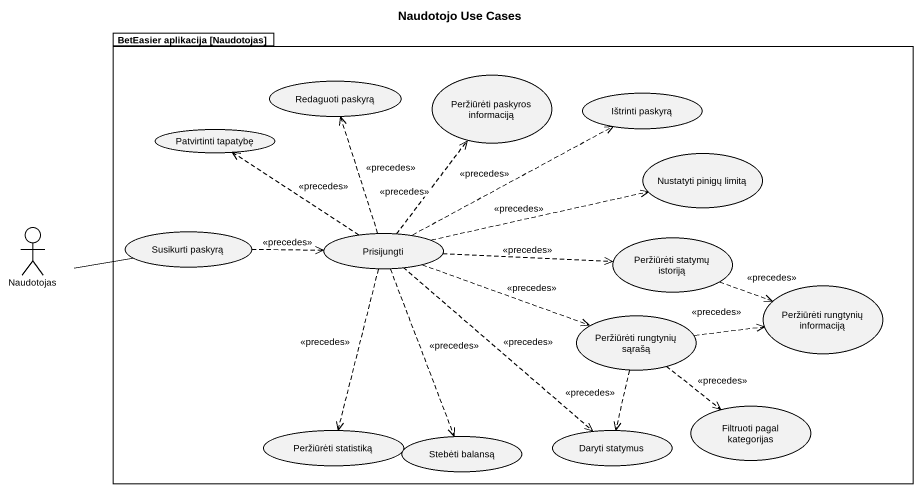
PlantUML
@startuml
title Naudotojo Use Cases
package "BetEasier aplikacija [Naudotojas]" as BetEasier_aplikacija {
  usecase "Redaguoti paskyrą" as Redaguoti_paskyrą
  usecase "Peržiūrėti paskyros informaciją" as Peržiūrėti_paskyros
  usecase "Ištrinti paskyrą" as Ištrinti_paskyrą
  usecase "Patvirtinti tapatybę" as Patvirtinti_tapatybę
  usecase "Nustatyti pinigų limitą" as Nustatyti_pinigų_limitą
  usecase "Susikurti paskyrą" as Susikurti_paskyrą
  usecase Prisijungti
  usecase "Peržiūrėti statymų istoriją" as Peržiūrėti_statymų_istoriją
  usecase "Peržiūrėti rungtynių informaciją" as Peržiūrėti_rungtynių
  usecase "Peržiūrėti rungtynių sąrašą" as Peržiūrėti_rungtynių_sąrašą
  usecase "Peržiūrėti statistiką" as Peržiūrėti_statistiką
  usecase "Stebėti balansą" as Stebėti_balansą
  usecase "Daryti statymus" as Daryti_statymus
  usecase "Filtruoti pagal kategorijas" as Filtruoti_pagal_kategorijas
}
actor Naudotojas
Naudotojas -right- Susikurti_paskyrą
Susikurti_paskyrą .right.> Prisijungti : <<precedes>>
Prisijungti .up.> Redaguoti_paskyrą : <<precedes>>
Prisijungti .up.> Peržiūrėti_paskyros : <<precedes>>
Prisijungti .right.> Ištrinti_paskyrą : <<precedes>>
Prisijungti .up.> Patvirtinti_tapatybę : <<precedes>>
Prisijungti .right.> Nustatyti_pinigų_limitą : <<precedes>>
Prisijungti .right.> Peržiūrėti_statymų_istoriją : <<precedes>>
Prisijungti .right.> Peržiūrėti_rungtynių_sąrašą : <<precedes>>
Prisijungti ..> Peržiūrėti_statistiką : <<precedes>>
Prisijungti ..> Stebėti_balansą : <<precedes>>
Prisijungti ..> Daryti_statymus : <<precedes>>
Peržiūrėti_statymų_istoriją .right.> Peržiūrėti_rungtynių : <<precedes>>
Peržiūrėti_rungtynių_sąrašą .right.> Peržiūrėti_rungtynių : <<precedes>>
Peržiūrėti_rungtynių_sąrašą ..> Daryti_statymus : <<precedes>>
Peržiūrėti_rungtynių_sąrašą ..> Filtruoti_pagal_kategorijas : <<precedes>>
@enduml
